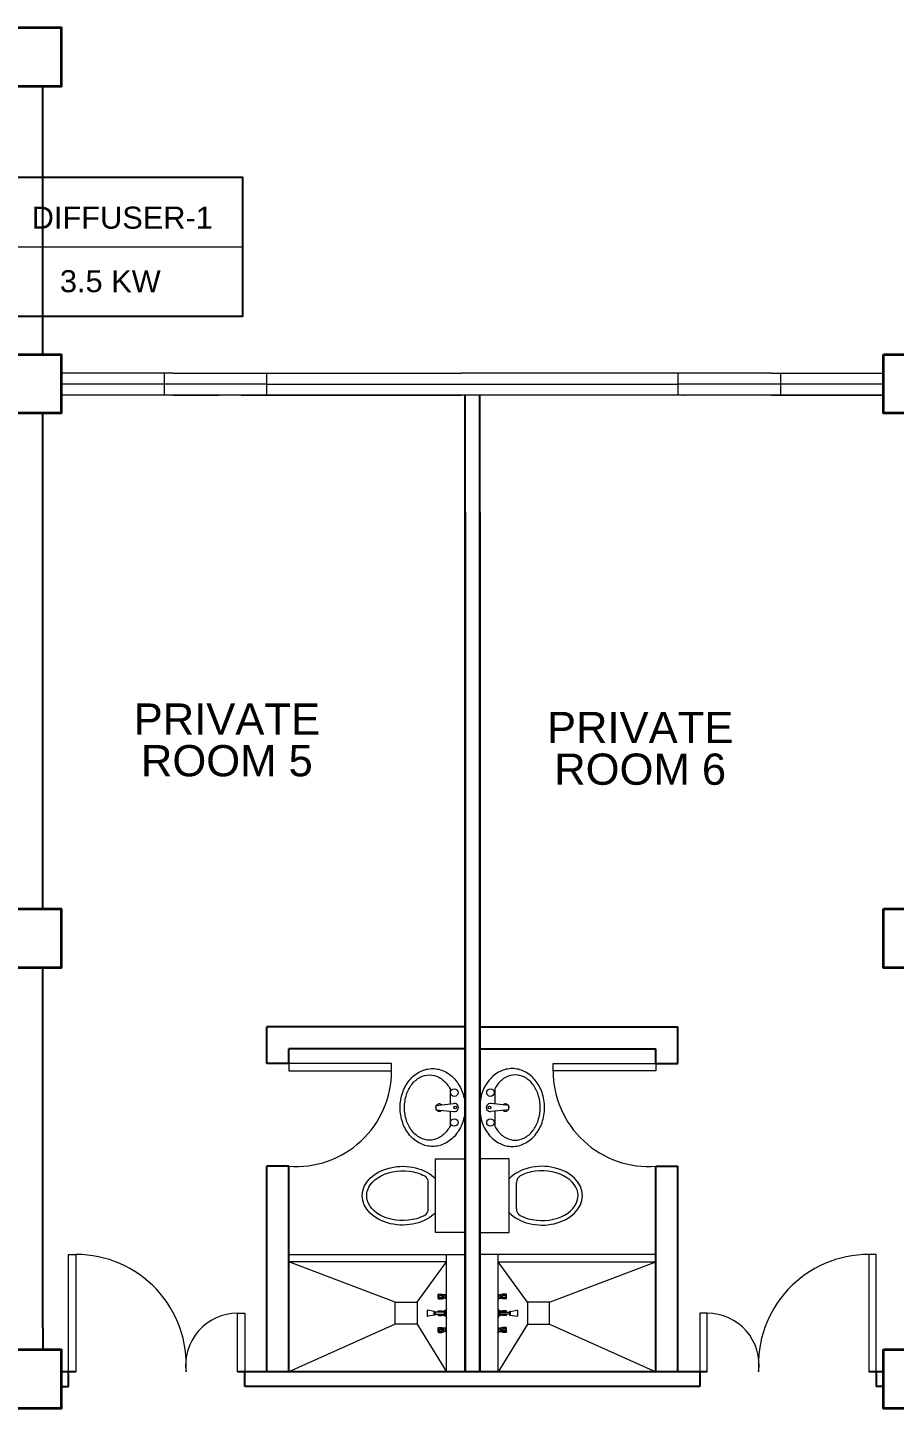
# Model space of a CAD drawing. Header units: millimetres. Extents: x -116 to 421, y 1 to 342.
# Drawn here: x 366.1 to 372.01, y 142.27 to 151.67 of the extents above; entities that cross this region are included whole.
import ezdxf

# ---------------------------------------------------------------- set-up
doc = ezdxf.new("R2010")
doc.units = ezdxf.units.MM
doc.header["$MEASUREMENT"] = 0
doc.layers.add('ahu line', color=7, linetype='Continuous', lineweight=20)
doc.layers.add('label', color=7, linetype='Continuous')
doc.layers.add('Legends', color=7, linetype='Continuous')
doc.styles.add('arial', font='arial.ttf')
doc.styles.get("Standard").update_dxf_attribs({"font": 'arial.ttf'})
doc.styles.add('SWISSLT175', font='swissl.ttf', dxfattribs={"height": 0.175})

msp = doc.modelspace()

# ---------------------------------------------------------------- linework, layer by layer
at = {"color": 8, "linetype": 'ByBlock', "lineweight": 25}
for p, q in [((366.2082, 149.444), (366.2082, 151.2681)), ((369.0832, 142.5169), (369.0832, 149.1669)), ((369.1832, 142.5169), (369.1832, 149.1669)), ((366.2082, 145.669), (366.2082, 149.044)), ((369.0832, 148.3669), (369.0832, 142.5169)), ((369.1832, 148.3669), (369.1832, 142.5169)), ((366.2082, 142.8169), (366.2082, 145.269)), ((366.2082, 142.8169), (366.2082, 142.669)), ((366.4332, 142.5169), (366.3332, 142.5169)), ((366.3832, 142.4169), (366.3832, 142.5169)), ((369.0832, 142.5169), (367.5332, 142.5169)), ((367.5832, 142.4169), (367.5832, 142.5169)), ((369.1832, 142.5169), (369.0832, 142.5169)), ((370.7332, 142.5169), (369.1832, 142.5169)), ((370.6832, 142.5169), (370.6832, 142.4169)), ((371.9332, 142.5169), (371.8332, 142.5169)), ((371.8832, 142.5169), (371.8832, 142.4169)), ((366.3332, 142.4169), (366.3832, 142.4169)), ((370.6832, 142.4169), (367.5832, 142.4169)), ((371.9332, 142.4169), (371.8832, 142.4169))]:
    msp.add_line(p, q, dxfattribs=at)
at = {"color": 8, "linetype": 'ByBlock', "lineweight": 9}
for p, q in [((367.0957, 149.3169), (366.3332, 149.3169)), ((366.3332, 149.3169), (366.3332, 149.3169)), ((367.0332, 149.3169), (367.0332, 149.1669)), ((367.0957, 149.3169), (368.2957, 149.3169)), ((367.7332, 149.1669), (367.7332, 149.3169)), ((368.2957, 149.3169), (369.0582, 149.3169)), ((369.2082, 149.3169), (369.0582, 149.3169)), ((369.9707, 149.3169), (369.2082, 149.3169)), ((371.1707, 149.3169), (369.9707, 149.3169)), ((370.5332, 149.3169), (370.5332, 149.1669)), ((371.1707, 149.3169), (371.9332, 149.3169)), ((371.2332, 149.3169), (371.2332, 149.1669)), ((367.7332, 149.2419), (366.3332, 149.2419)), ((371.9332, 149.1669), (366.3332, 149.1669)), ((367.0957, 149.1669), (367.4082, 149.1669)), ((367.5582, 149.1669), (368.2957, 149.1669)), ((367.7332, 149.2419), (370.5332, 149.2419)), ((368.2957, 149.1669), (369.0582, 149.1669)), ((369.9707, 149.1669), (369.2082, 149.1669)), ((371.1707, 149.1669), (369.9707, 149.1669)), ((371.9332, 149.2419), (370.5332, 149.2419)), ((371.1707, 149.1669), (371.9332, 149.1669)), ((366.2082, 146.6169), (366.2082, 147.6169)), ((366.2082, 145.669), (366.2082, 146.4669)), ((369.0832, 144.9026), (369.0832, 142.9526)), ((368.9582, 142.5169), (368.9582, 143.3169)), ((369.3082, 142.5169), (369.3082, 143.3169)), ((366.3332, 142.5669), (366.3332, 142.5669)), ((368.9582, 142.5169), (367.8832, 142.5169)), ((366.3332, 142.4169), (366.3332, 142.4169)), ((366.3832, 142.4169), (366.3332, 142.4169))]:
    msp.add_line(p, q, dxfattribs=at)
at = {"color": 8, "linetype": 'ByBlock', "lineweight": 25, "ltscale": 0.3}
for p, q in [((367.7332, 144.6169), (367.7332, 144.8669)), ((369.0832, 144.8669), (367.7332, 144.8669)), ((369.1832, 144.8669), (370.5332, 144.8669)), ((370.5332, 144.6169), (370.5332, 144.8669)), ((367.8832, 144.6169), (367.8832, 144.7169)), ((369.0832, 144.7169), (367.8832, 144.7169)), ((369.1832, 144.7169), (370.3832, 144.7169)), ((370.3832, 144.6169), (370.3832, 144.7169)), ((367.8832, 144.6169), (367.7332, 144.6169)), ((370.3832, 144.6169), (370.5332, 144.6169)), ((367.7332, 142.5169), (367.7332, 143.9169)), ((367.8832, 143.9169), (367.7332, 143.9169)), ((367.8832, 142.5169), (367.8832, 143.9169)), ((370.3832, 142.5169), (370.3832, 143.9169)), ((370.3832, 143.9169), (370.5332, 143.9169)), ((370.5332, 142.5169), (370.5332, 143.9169))]:
    msp.add_line(p, q, dxfattribs=at)
at = {"color": 8, "lineweight": 9}
for p, q in [((368.8853, 144.3314), (369.0071, 144.3448)), ((368.8853, 144.3024), (369.0071, 144.2891)), ((369.3811, 144.3314), (369.2592, 144.3448)), ((369.3811, 144.3024), (369.2592, 144.2891)), ((368.8832, 143.9669), (369.0832, 143.9669)), ((368.8832, 143.4669), (368.8832, 143.9669)), ((369.0832, 143.9669), (369.0832, 143.4669)), ((369.3832, 143.9669), (369.1832, 143.9669)), ((369.1832, 143.9669), (369.1832, 143.4669)), ((369.3832, 143.4669), (369.3832, 143.9669)), ((368.8332, 143.6264), (368.8332, 143.8073)), ((369.4332, 143.6264), (369.4332, 143.8073)), ((369.0832, 143.4669), (368.8832, 143.4669)), ((369.1832, 143.4669), (369.3832, 143.4669)), ((368.8995, 143.0436), (368.901, 143.0436)), ((368.8995, 143.0175), (368.8995, 143.0436)), ((368.8995, 143.0175), (368.901, 143.0175)), ((368.901, 143.0436), (368.9029, 143.0472)), ((368.901, 143.0175), (368.901, 143.0436)), ((368.901, 143.0175), (368.9029, 143.0139)), ((368.9029, 143.0472), (368.9248, 143.0472)), ((368.9029, 143.0139), (368.9029, 143.0472)), ((368.9029, 143.0139), (368.9248, 143.0139)), ((368.9116, 143.0366), (368.9237, 143.0366)), ((368.9116, 143.0245), (368.9237, 143.0245)), ((368.9117, 143.0437), (368.9238, 143.0437)), ((368.9117, 143.0175), (368.9238, 143.0175)), ((368.9248, 143.0472), (368.9289, 143.045)), ((368.9248, 143.0438), (368.9248, 143.0365)), ((368.9248, 143.0174), (368.9248, 143.0247)), ((368.9248, 143.0139), (368.9289, 143.0161)), ((368.9307, 143.0446), (368.9366, 143.0446)), ((368.9307, 143.0166), (368.9366, 143.0166)), ((368.9366, 143.0166), (368.9366, 143.0446)), ((368.9366, 143.0446), (368.9389, 143.0438)), ((368.9366, 143.0166), (368.9389, 143.0173)), ((368.9389, 143.0173), (368.9389, 143.0438)), ((368.9506, 143.0419), (368.9389, 143.0419)), ((368.9506, 143.0192), (368.9389, 143.0192)), ((368.9574, 143.0476), (368.9506, 143.0442)), ((368.9506, 143.0169), (368.9506, 143.0442)), ((368.9574, 143.0135), (368.9506, 143.0169)), ((368.9574, 143.0476), (368.9582, 143.0476)), ((368.9574, 143.0135), (368.9574, 143.0476)), ((368.9574, 143.0135), (368.9582, 143.0135)), ((368.9582, 143.0135), (368.9582, 143.0476)), ((369.309, 143.0476), (369.3082, 143.0476)), ((369.3082, 143.0135), (369.3082, 143.0476)), ((369.309, 143.0135), (369.3082, 143.0135)), ((369.309, 143.0476), (369.3158, 143.0442)), ((369.309, 143.0135), (369.309, 143.0476)), ((369.309, 143.0135), (369.3158, 143.0169)), ((369.3158, 143.0169), (369.3158, 143.0442)), ((369.3158, 143.0419), (369.3275, 143.0419)), ((369.3158, 143.0192), (369.3275, 143.0192)), ((369.3298, 143.0446), (369.3275, 143.0438)), ((369.3275, 143.0173), (369.3275, 143.0438)), ((369.3298, 143.0166), (369.3275, 143.0173)), ((369.3357, 143.0446), (369.3298, 143.0446)), ((369.3298, 143.0166), (369.3298, 143.0446)), ((369.3357, 143.0166), (369.3298, 143.0166)), ((369.3415, 143.0472), (369.3375, 143.045)), ((369.3415, 143.0139), (369.3375, 143.0161)), ((369.3635, 143.0472), (369.3415, 143.0472)), ((369.3415, 143.0438), (369.3415, 143.0365)), ((369.3415, 143.0174), (369.3415, 143.0247)), ((369.3635, 143.0139), (369.3415, 143.0139)), ((369.3547, 143.0437), (369.3425, 143.0437)), ((369.3547, 143.0175), (369.3425, 143.0175)), ((369.3548, 143.0366), (369.3426, 143.0366)), ((369.3548, 143.0245), (369.3426, 143.0245)), ((369.3654, 143.0436), (369.3635, 143.0472)), ((369.3635, 143.0139), (369.3635, 143.0472)), ((369.3654, 143.0175), (369.3635, 143.0139)), ((369.3669, 143.0436), (369.3654, 143.0436)), ((369.3654, 143.0175), (369.3654, 143.0436)), ((369.3669, 143.0175), (369.3654, 143.0175)), ((369.3669, 143.0175), (369.3669, 143.0436)), ((368.8263, 142.9363), (368.8263, 142.8976)), ((368.8728, 142.9292), (368.8309, 142.9378)), ((368.8728, 142.9046), (368.8309, 142.8961)), ((368.8728, 142.9046), (368.8728, 142.9292)), ((368.8728, 142.9292), (368.8804, 142.9292)), ((368.8728, 142.9046), (368.8728, 142.9292)), ((368.8804, 142.9046), (368.8728, 142.9046)), ((368.8804, 142.9292), (368.8804, 142.9046)), ((368.9428, 142.9245), (368.8804, 142.9245)), ((368.8804, 142.9094), (368.9428, 142.9094)), ((368.8995, 142.9245), (368.8995, 142.93)), ((368.8995, 142.93), (368.901, 142.93)), ((368.8995, 142.9039), (368.8995, 142.9094)), ((368.8995, 142.9039), (368.901, 142.9039)), ((368.901, 142.93), (368.9029, 142.9336)), ((368.901, 142.9245), (368.901, 142.93)), ((368.901, 142.9039), (368.901, 142.9094)), ((368.901, 142.9039), (368.9029, 142.9003)), ((368.9029, 142.9245), (368.9029, 142.9336)), ((368.9029, 142.9336), (368.9249, 142.9336)), ((368.9029, 142.9003), (368.9029, 142.9094)), ((368.9029, 142.9003), (368.9249, 142.9003)), ((368.9117, 142.93), (368.9239, 142.93)), ((368.9117, 142.9039), (368.9239, 142.9039)), ((368.9249, 142.9336), (368.9289, 142.9314)), ((368.9249, 142.9302), (368.9249, 142.9245)), ((368.9249, 142.9037), (368.9249, 142.9094)), ((368.9249, 142.9003), (368.9289, 142.9025)), ((368.9307, 142.931), (368.9366, 142.931)), ((368.9307, 142.9029), (368.9366, 142.9029)), ((368.9366, 142.9245), (368.9366, 142.931)), ((368.9366, 142.931), (368.9389, 142.9302)), ((368.9366, 142.9029), (368.9366, 142.9094)), ((368.9366, 142.9029), (368.9389, 142.9037)), ((368.9389, 142.9245), (368.9389, 142.9302)), ((368.9428, 142.9283), (368.9389, 142.9283)), ((368.9389, 142.9037), (368.9389, 142.9094)), ((368.9428, 142.9056), (368.9389, 142.9056)), ((368.9428, 142.9343), (368.9428, 142.8995)), ((368.9524, 142.9343), (368.9428, 142.9343)), ((368.9428, 142.9094), (368.9428, 142.9245)), ((368.9428, 142.8995), (368.9524, 142.8995)), ((368.9582, 142.9459), (368.9524, 142.9343)), ((368.9524, 142.9343), (368.9524, 142.8995)), ((368.9524, 142.8995), (368.9524, 142.9343)), ((368.9524, 142.8995), (368.9582, 142.888)), ((368.9582, 142.888), (368.9582, 142.9459)), ((369.3082, 142.9459), (369.314, 142.9343)), ((369.3082, 142.888), (369.3082, 142.9459)), ((369.314, 142.8995), (369.3082, 142.888)), ((369.314, 142.9343), (369.314, 142.8995)), ((369.314, 142.8995), (369.314, 142.9343)), ((369.314, 142.9343), (369.3236, 142.9343)), ((369.3236, 142.8995), (369.314, 142.8995)), ((369.3236, 142.9343), (369.3236, 142.8995)), ((369.3236, 142.9283), (369.3275, 142.9283)), ((369.3236, 142.9245), (369.386, 142.9245)), ((369.3236, 142.9094), (369.3236, 142.9245)), ((369.386, 142.9094), (369.3236, 142.9094)), ((369.3236, 142.9056), (369.3275, 142.9056)), ((369.3298, 142.931), (369.3275, 142.9302)), ((369.3275, 142.9245), (369.3275, 142.9302)), ((369.3275, 142.9037), (369.3275, 142.9094)), ((369.3298, 142.9029), (369.3275, 142.9037)), ((369.3298, 142.9245), (369.3298, 142.931)), ((369.3356, 142.931), (369.3298, 142.931)), ((369.3298, 142.9029), (369.3298, 142.9094)), ((369.3356, 142.9029), (369.3298, 142.9029)), ((369.3415, 142.9336), (369.3374, 142.9314)), ((369.3415, 142.9003), (369.3374, 142.9025)), ((369.3635, 142.9336), (369.3415, 142.9336)), ((369.3415, 142.9302), (369.3415, 142.9245)), ((369.3415, 142.9037), (369.3415, 142.9094)), ((369.3635, 142.9003), (369.3415, 142.9003)), ((369.3547, 142.93), (369.3425, 142.93)), ((369.3547, 142.9039), (369.3425, 142.9039)), ((369.3635, 142.9245), (369.3635, 142.9336)), ((369.3654, 142.93), (369.3635, 142.9336)), ((369.3635, 142.9003), (369.3635, 142.9094)), ((369.3654, 142.9039), (369.3635, 142.9003)), ((369.3654, 142.9245), (369.3654, 142.93)), ((369.3669, 142.93), (369.3654, 142.93)), ((369.3654, 142.9039), (369.3654, 142.9094)), ((369.3669, 142.9039), (369.3654, 142.9039)), ((369.3669, 142.9245), (369.3669, 142.93)), ((369.3669, 142.9039), (369.3669, 142.9094)), ((369.3936, 142.9292), (369.386, 142.9292)), ((369.386, 142.9292), (369.386, 142.9046)), ((369.386, 142.9046), (369.3936, 142.9046)), ((369.3936, 142.9292), (369.4355, 142.9378)), ((369.3936, 142.9046), (369.3936, 142.9292)), ((369.3936, 142.9046), (369.3936, 142.9292)), ((369.3936, 142.9046), (369.4355, 142.8961)), ((369.4401, 142.9363), (369.44, 142.8976)), ((368.8995, 142.7902), (368.8995, 142.8164)), ((368.8995, 142.8164), (368.901, 142.8164)), ((368.8995, 142.7902), (368.901, 142.7902)), ((368.901, 142.8164), (368.9029, 142.82)), ((368.901, 142.7902), (368.901, 142.8164)), ((368.901, 142.7902), (368.9029, 142.7866)), ((368.9029, 142.7866), (368.9029, 142.82)), ((368.9029, 142.82), (368.9249, 142.82)), ((368.9029, 142.7866), (368.9249, 142.7866)), ((368.9116, 142.8094), (368.9238, 142.8094)), ((368.9116, 142.7972), (368.9238, 142.7972)), ((368.9117, 142.8164), (368.9239, 142.8164)), ((368.9117, 142.7902), (368.9239, 142.7902)), ((368.9249, 142.82), (368.929, 142.8178)), ((368.9249, 142.8165), (368.9249, 142.8092)), ((368.9249, 142.7901), (368.9249, 142.7974)), ((368.9249, 142.7866), (368.929, 142.7888)), ((368.9307, 142.8173), (368.9366, 142.8173)), ((368.9308, 142.7893), (368.9366, 142.7893)), ((368.9366, 142.8173), (368.9389, 142.8166)), ((368.9366, 142.7893), (368.9366, 142.8173)), ((368.9366, 142.7893), (368.9389, 142.79)), ((368.9389, 142.79), (368.9389, 142.8166)), ((368.9506, 142.8147), (368.9389, 142.8147)), ((368.9506, 142.7919), (368.9389, 142.7919)), ((368.9574, 142.8203), (368.9506, 142.8169)), ((368.9506, 142.7897), (368.9506, 142.8169)), ((368.9574, 142.7863), (368.9506, 142.7897)), ((368.9574, 142.7863), (368.9574, 142.8203)), ((368.9574, 142.8203), (368.9582, 142.8203)), ((368.9574, 142.7863), (368.9582, 142.7863)), ((368.9582, 142.7863), (368.9582, 142.8203)), ((369.3082, 142.7863), (369.3082, 142.8203)), ((369.3089, 142.8203), (369.3082, 142.8203)), ((369.3089, 142.7863), (369.3082, 142.7863)), ((369.3089, 142.7863), (369.3089, 142.8203)), ((369.3089, 142.8203), (369.3158, 142.8169)), ((369.3089, 142.7863), (369.3158, 142.7897)), ((369.3157, 142.8147), (369.3275, 142.8147)), ((369.3157, 142.7919), (369.3275, 142.7919)), ((369.3158, 142.7897), (369.3158, 142.8169)), ((369.3298, 142.8173), (369.3275, 142.8166)), ((369.3275, 142.79), (369.3275, 142.8166)), ((369.3298, 142.7893), (369.3275, 142.79)), ((369.3298, 142.7893), (369.3298, 142.8173)), ((369.3356, 142.8173), (369.3298, 142.8173)), ((369.3356, 142.7893), (369.3298, 142.7893)), ((369.3415, 142.82), (369.3374, 142.8178)), ((369.3415, 142.7866), (369.3374, 142.7888)), ((369.3635, 142.82), (369.3415, 142.82)), ((369.3415, 142.8165), (369.3415, 142.8092)), ((369.3415, 142.7901), (369.3415, 142.7974)), ((369.3635, 142.7866), (369.3415, 142.7866)), ((369.3547, 142.8164), (369.3425, 142.8164)), ((369.3547, 142.7902), (369.3425, 142.7902)), ((369.3548, 142.8094), (369.3426, 142.8094)), ((369.3548, 142.7972), (369.3426, 142.7972)), ((369.3635, 142.7866), (369.3635, 142.82)), ((369.3654, 142.8164), (369.3635, 142.82)), ((369.3654, 142.7902), (369.3635, 142.7866)), ((369.3654, 142.7902), (369.3654, 142.8164)), ((369.3669, 142.8164), (369.3654, 142.8164)), ((369.3669, 142.7902), (369.3654, 142.7902)), ((369.3669, 142.7902), (369.3669, 142.8164))]:
    msp.add_line(p, q, dxfattribs=at)
at = {"color": 8, "linetype": 'ByBlock', "lineweight": 9, "ltscale": 0.3}
for p, q in [((368.6082, 142.9919), (367.8832, 143.2669)), ((368.7582, 142.9919), (368.9582, 143.2669)), ((369.5082, 142.9919), (369.3082, 143.2669)), ((369.6582, 142.9919), (370.3832, 143.2669)), ((368.6082, 142.8419), (367.8832, 142.5169)), ((368.7582, 142.8419), (368.9582, 142.5169)), ((369.5082, 142.8419), (369.3082, 142.5169)), ((369.6582, 142.8419), (370.3832, 142.5169))]:
    msp.add_line(p, q, dxfattribs=at)
at = {"color": 8, "linetype": 'ByBlock', "lineweight": 35}
for points in [[(365.9332, 151.6681), (366.3332, 151.6681), (366.3332, 151.2681), (365.9332, 151.2681)], [(365.9332, 149.444), (366.3332, 149.444), (366.3332, 149.044), (365.9332, 149.044)], [(371.9332, 149.444), (372.3332, 149.444), (372.3332, 149.044), (371.9332, 149.044)], [(365.9332, 145.669), (366.3332, 145.669), (366.3332, 145.269), (365.9332, 145.269)], [(371.9332, 145.669), (372.3332, 145.669), (372.3332, 145.269), (371.9332, 145.269)], [(365.9332, 142.669), (366.3332, 142.669), (366.3332, 142.269), (365.9332, 142.269)], [(371.9332, 142.669), (372.3332, 142.669), (372.3332, 142.269), (371.9332, 142.269)]]:
    msp.add_lwpolyline(points, close=True, dxfattribs=at)
at = {"color": 8, "lineweight": 13, "ltscale": 0.03}
for points in [[(367.8832, 144.6169), (367.8832, 144.5669), (368.5832, 144.5669), (368.5832, 144.6169)], [(370.3832, 144.6169), (370.3832, 144.5669), (369.6832, 144.5669), (369.6832, 144.6169)], [(366.4332, 142.5169), (366.3832, 142.5169), (366.3832, 143.3169), (366.4332, 143.3169)], [(371.8332, 142.5169), (371.8832, 142.5169), (371.8832, 143.3169), (371.8332, 143.3169)], [(367.5832, 142.5169), (367.5332, 142.5169), (367.5332, 142.9169), (367.5832, 142.9169)], [(370.6832, 142.5169), (370.7332, 142.5169), (370.7332, 142.9169), (370.6832, 142.9169)]]:
    msp.add_lwpolyline(points, close=True, dxfattribs=at)
at = {"color": 8, "lineweight": 9}
for points in [[(368.8622, 144.0519, -0.11576), (368.7797, 144.0713, -0.104047), (368.7059, 144.1296, -0.090875), (368.6586, 144.2135, -0.083344), (368.6412, 144.3169, -0.083344), (368.6586, 144.4204, -0.090875), (368.7059, 144.5043, -0.104047), (368.7797, 144.5626, -0.11576), (368.8622, 144.5819, -0.11576), (368.9447, 144.5626, -0.104047), (369.0185, 144.5043, -0.090875), (369.0658, 144.4204, -0.083344), (369.0832, 144.3169, -0.083344), (369.0658, 144.2135, -0.090875), (369.0185, 144.1296, -0.104047), (368.9447, 144.0713, -0.11576)], [(369.4042, 144.0519, 0.11576), (369.4867, 144.0713, 0.104047), (369.5605, 144.1296, 0.090875), (369.6078, 144.2135, 0.083344), (369.6252, 144.3169, 0.083344), (369.6078, 144.4204, 0.090875), (369.5605, 144.5043, 0.104047), (369.4867, 144.5626, 0.11576), (369.4042, 144.5819, 0.11576), (369.3217, 144.5626, 0.104047), (369.2479, 144.5043, 0.090875), (369.2006, 144.4204, 0.083344), (369.1832, 144.3169, 0.083344), (369.2006, 144.2135, 0.090875), (369.2479, 144.1296, 0.104047), (369.3217, 144.0713, 0.11576)]]:
    msp.add_lwpolyline(points, format="xyb", close=True, dxfattribs=at)
for points in [[(368.8412, 144.0944, -0.124838), (368.7786, 144.1103, -0.105788), (368.721, 144.1596, -0.086697), (368.6847, 144.2294, -0.076776), (368.6712, 144.3169, -0.076776), (368.6847, 144.4045, -0.086697), (368.721, 144.4743, -0.105788), (368.7786, 144.5236, -0.124838), (368.8412, 144.5394, -0.124838), (368.9038, 144.5236, -0.105788), (368.9614, 144.4743, -0.040067), (368.9812, 144.4436), (368.9812, 144.3413, -0.040067)], [(369.4252, 144.0944, 0.124838), (369.4878, 144.1103, 0.105788), (369.5454, 144.1596, 0.086697), (369.5817, 144.2294, 0.076776), (369.5952, 144.3169, 0.076776), (369.5817, 144.4045, 0.086697), (369.5454, 144.4743, 0.105788), (369.4878, 144.5236, 0.124838), (369.4252, 144.5394, 0.124838), (369.3626, 144.5236, 0.105788), (369.305, 144.4743, 0.040067), (369.2852, 144.4436), (369.2852, 144.3413, 0.040067)], [(368.9812, 144.2926), (368.9812, 144.1903, -0.040067), (368.9614, 144.1596, -0.105788), (368.9038, 144.1103, -0.124838), (368.8412, 144.0944, -0.124838)], [(369.2852, 144.2926), (369.2852, 144.1903, 0.040067), (369.305, 144.1596, 0.105788), (369.3626, 144.1103, 0.124838), (369.4252, 144.0944, 0.124838)]]:
    msp.add_lwpolyline(points, format="xyb", dxfattribs=at)
at = {"color": 8, "linetype": 'ByBlock', "lineweight": 9, "ltscale": 0.3}
for points in [[(368.9582, 143.2669), (367.8832, 143.2669), (367.8832, 143.3169), (369.0832, 143.3169), (369.0832, 143.3169)], [(369.3082, 143.2669), (370.3832, 143.2669), (370.3832, 143.3169), (369.1832, 143.3169), (369.1832, 143.3169)]]:
    msp.add_lwpolyline(points, dxfattribs=at)
at = {"color": 8, "linetype": 'ByBlock', "lineweight": 9, "ltscale": 0.03}
for points in [[(368.7582, 142.9919), (368.7582, 142.8419), (368.6082, 142.8419), (368.6082, 142.9919)], [(369.5082, 142.9919), (369.5082, 142.8419), (369.6582, 142.8419), (369.6582, 142.9919)]]:
    msp.add_lwpolyline(points, close=True, dxfattribs=at)
at = {"color": 8, "lineweight": 9}
for centre, radius in [((369.0102, 144.4185), 0.0255), ((369.2562, 144.4185), 0.0255), ((369.0167, 144.3169), 0.0095), ((369.2497, 144.3169), 0.0095), ((369.0102, 144.2153), 0.0255), ((369.2562, 144.2153), 0.0255)]:
    msp.add_circle(centre, radius, dxfattribs=at)
at = {"color": 8, "lineweight": 13, "ltscale": 0.03}
for centre, radius, start, end in [((367.9314, 144.5669), 0.6518, 265.75781, 0), ((370.335, 144.5669), 0.6518, 180, 274.24219), ((366.4332, 142.5654), 0.7516, 356.30478, 90), ((371.8332, 142.5654), 0.7516, 90, 183.69522), ((367.5332, 142.5638), 0.3531, 90, 187.62815), ((370.7332, 142.5638), 0.3531, 352.37185, 90)]:
    msp.add_arc(centre, radius, start, end, dxfattribs=at)
at = {"color": 8, "lineweight": 9}
for centre, radius, start, end in [((368.9082, 144.3169), 0.025, 161.37929, 198.62071), ((368.979, 144.3169), 0.0948, 171.20259, 188.79741), ((368.9082, 144.3169), 0.025, 48.79782, 143.69319), ((368.9082, 144.3169), 0.025, 216.30681, 311.20218), ((369.0102, 144.3169), 0.028, 263.75449, 96.24551), ((369.2562, 144.3169), 0.028, 83.75449, 276.24551), ((369.3582, 144.3169), 0.025, 36.30681, 131.20218), ((369.3582, 144.3169), 0.025, 228.79782, 323.69319), ((369.2874, 144.3169), 0.0948, 351.20259, 8.79741), ((369.3582, 144.3169), 0.025, 341.37929, 18.62071), ((368.7832, 143.8073), 0.05, 0, 61.99164), ((369.4832, 143.8073), 0.05, 118.00836, 180), ((368.7832, 143.6264), 0.05, 298.15006, 0), ((369.4832, 143.6264), 0.05, 180, 241.84994)]:
    msp.add_arc(centre, radius, start, end, dxfattribs=at)
at = {"color": 8, "lineweight": 9, "extrusion": (0, 0, -1)}
msp.add_ellipse((368.6582, 143.7169), major_axis=(0.275, 0), ratio=0.727273, start_param=0.612555, end_param=5.670631, dxfattribs=at)
at = {"color": 8, "lineweight": 9}
for centre, major_axis, ratio, start_param, end_param in [((369.6082, 143.7169), (-0.275, 0), 0.727273, 0.612555, 5.670631), ((369.3357, 143.0484), (-0.00268, 0.00268), 1, 2.356082, 2.850023), ((369.3357, 143.0128), (-0.00268, 0.00268), 1, -1.279452, -0.785511), ((369.3405, 143.0306), (-0.00268, 0.00268), 1, 0.203142, 1.36743), ((369.3478, 143.0258), (-0.00887, 0.00887), 1, -0.157871, 0.203142), ((369.3478, 143.0354), (0.00887, 0.00887), 1, 2.938226, 3.299239), ((369.3486, 143.0588), (-0.0118, 0.0118), 1, 1.703115, 1.83534), ((369.3486, 143.0023), (-0.0118, 0.0118), 1, -0.264769, -0.132543), ((369.3425, 143.0474), (-0.00268, 0.00268), 1, 1.728443, 2.356082), ((369.3425, 143.0137), (0.00268, 0.00268), 1, 0.785286, 1.412925), ((369.3426, 143.0328), (0.00268, 0.00268), 1, 0.785286, 1.412925), ((369.3426, 143.0283), (0.00268, 0.00268), 1, 3.299239, 3.926878), ((369.3539, 143.0563), (-0.00896, 0.00896), 1, 2.418785, 3.129871), ((369.3539, 143.0048), (-0.00896, 0.00896), 1, -1.559299, -0.848214), ((369.354, 143.0262), (0.00738, 0.00738), 1, 6.21008, 6.994878), ((369.354, 143.0349), (0.00738, 0.00738), 1, 4.000472, 4.78527), ((369.359, 143.0306), (-0.00268, 0.00268), 1, 3.214474, 4.639283), ((368.8295, 142.8996), (0.00268, 0.00268), 1, 2.92514, 4.295202), ((369.3356, 142.9347), (0.00268, 0.00268), 1, 3.926878, 4.42082), ((369.3356, 142.8991), (-0.00268, 0.00268), 1, -1.279452, -0.785511), ((369.3486, 142.9452), (0.0118, 0.0118), 1, 3.273911, 3.406137), ((369.3486, 142.8887), (0.0118, 0.0118), 1, 1.306028, 1.438253), ((369.3425, 142.9338), (0.00268, 0.00268), 1, 3.299239, 3.926878), ((369.3425, 142.9001), (-0.00268, 0.00268), 1, -0.785511, -0.157871), ((369.3539, 142.9427), (-0.00896, 0.00896), 1, 2.418785, 3.129871), ((369.3539, 142.8912), (0.00896, 0.00896), 1, 0.011497, 0.722582), ((369.4369, 142.9343), (0.00268, 0.00268), 1, 6.066508, 7.43657), ((369.3356, 142.8211), (0.00268, 0.00268), 1, 3.926878, 4.42082), ((369.3356, 142.7855), (0.00268, 0.00268), 1, 0.291344, 0.785286), ((369.3404, 142.8033), (-0.00268, 0.00268), 1, 0.203142, 1.36743), ((369.3478, 142.7985), (0.00887, 0.00887), 1, 1.412925, 1.773938), ((369.3478, 142.8081), (-0.00887, 0.00887), 1, 1.36743, 1.728443), ((369.3486, 142.8316), (-0.0118, 0.0118), 1, 1.703115, 1.83534), ((369.3486, 142.775), (-0.0118, 0.0118), 1, -0.264769, -0.132543), ((369.3425, 142.8202), (0.00268, 0.00268), 1, 3.299239, 3.926878), ((369.3425, 142.7864), (-0.00268, 0.00268), 1, -0.785511, -0.157871), ((369.3426, 142.8056), (0.00268, 0.00268), 1, 0.785286, 1.412925), ((369.3426, 142.801), (0.00268, 0.00268), 1, 3.299239, 3.926878), ((369.3539, 142.829), (0.00896, 0.00896), 1, 3.989582, 4.700667), ((369.3539, 142.7776), (-0.00896, 0.00896), 1, -1.559299, -0.848214), ((369.354, 142.799), (-0.00738, 0.00738), 1, 4.639283, 5.424081), ((369.354, 142.8076), (0.00738, 0.00738), 1, 4.000472, 4.78527), ((369.359, 142.8033), (0.00268, 0.00268), 1, 4.78527, 6.21008)]:
    msp.add_ellipse(centre, major_axis=major_axis, ratio=ratio, start_param=start_param, end_param=end_param, dxfattribs=at)
at = {"color": 8, "lineweight": 9, "extrusion": (-2.88216e-41, 4.99074e-41, -1)}
for centre, major_axis, start_param, end_param in [((368.9073, 143.0306), (-0.00268, 0.00268), 4.78527, 6.21008), ((368.9125, 143.0563), (0.00896, 0.00896), 2.418785, 3.129871), ((368.9125, 143.0048), (-0.00896, 0.00896), 0.011497, 0.722582), ((368.9124, 143.0262), (0.00738, 0.00738), 4.639283, 5.424081), ((368.9124, 143.0349), (-0.00738, 0.00738), 4.000472, 4.78527), ((368.9237, 143.0328), (-0.00268, 0.00268), 0.785286, 1.412925), ((368.9237, 143.0283), (-0.00268, 0.00268), 3.299239, 3.926878), ((368.9238, 143.0474), (0.00268, 0.00268), 1.728443, 2.356082), ((368.9238, 143.0137), (0.00268, 0.00268), -0.785511, -0.157871), ((368.9186, 143.0258), (0.00887, 0.00887), -0.157871, 0.203142), ((368.9186, 143.0354), (0.00887, 0.00887), 1.36743, 1.728443), ((368.9178, 143.0588), (-0.0118, 0.0118), 3.273911, 3.406137), ((368.9178, 143.0023), (-0.0118, 0.0118), 1.306028, 1.438253), ((368.9307, 143.0484), (0.00268, 0.00268), 2.356082, 2.850023), ((368.9307, 143.0128), (0.00268, 0.00268), -1.279452, -0.785511), ((368.9259, 143.0306), (-0.00268, 0.00268), 1.773938, 2.938226), ((368.8295, 142.9343), (0.00268, 0.00268), 4.495711, 5.865773), ((368.9125, 142.9427), (-0.00896, 0.00896), 3.989582, 4.700667), ((368.9125, 142.8912), (-0.00896, 0.00896), 0.011497, 0.722582), ((368.9239, 142.9338), (-0.00268, 0.00268), 3.299239, 3.926878), ((368.9239, 142.9001), (-0.00268, 0.00268), 0.785286, 1.412925), ((368.9178, 142.9452), (0.0118, 0.0118), 1.703115, 1.83534), ((368.9178, 142.8887), (0.0118, 0.0118), -0.264769, -0.132543), ((368.9307, 142.9347), (-0.00268, 0.00268), 3.926878, 4.42082), ((368.9307, 142.8991), (-0.00268, 0.00268), 0.291344, 0.785286), ((368.9074, 142.8033), (-0.00268, 0.00268), 4.78527, 6.21008), ((368.9125, 142.829), (0.00896, 0.00896), 2.418785, 3.129871), ((368.9125, 142.7776), (-0.00896, 0.00896), 0.011497, 0.722582), ((368.9124, 142.799), (0.00738, 0.00738), 4.639283, 5.424081), ((368.9124, 142.8076), (-0.00738, 0.00738), 4.000472, 4.78527), ((368.9238, 142.8056), (-0.00268, 0.00268), 0.785286, 1.412925), ((368.9238, 142.801), (-0.00268, 0.00268), 3.299239, 3.926878), ((368.9239, 142.8202), (0.00268, 0.00268), 1.728443, 2.356082), ((368.9239, 142.7864), (0.00268, 0.00268), -0.785511, -0.157871), ((368.9186, 142.7985), (0.00887, 0.00887), -0.157871, 0.203142), ((368.9186, 142.8081), (0.00887, 0.00887), 1.36743, 1.728443), ((368.9178, 142.8316), (-0.0118, 0.0118), 3.273911, 3.406137), ((368.9178, 142.775), (0.0118, 0.0118), -0.264769, -0.132543), ((368.9307, 142.8211), (0.00268, 0.00268), 2.356082, 2.850023), ((368.9308, 142.7855), (0.00268, 0.00268), -1.279452, -0.785511), ((368.9259, 142.8033), (-0.00268, 0.00268), 1.773938, 2.938226)]:
    msp.add_ellipse(centre, major_axis=major_axis, ratio=1, start_param=start_param, end_param=end_param, dxfattribs=at)
at = {"color": 8, "lineweight": 9, "extrusion": (2.88216e-41, 4.99074e-41, -1)}
msp.add_ellipse((369.4369, 142.8996), major_axis=(-0.00268, 0.00268), ratio=1, start_param=2.92514, end_param=4.295202, dxfattribs=at)
at = {"color": 8, "lineweight": 9}
for points in [[(368.8068, 143.5823), (368.7904, 143.5735), (368.7723, 143.5661), (368.6812, 143.5392), (368.5939, 143.5443), (368.4623, 143.6021), (368.421, 143.6521), (368.4076, 143.7503), (368.4335, 143.8024), (368.5447, 143.8765), (368.6284, 143.8943), (368.7422, 143.8787), (368.7771, 143.8672), (368.8067, 143.8515)], [(369.4596, 143.5823), (369.476, 143.5735), (369.4941, 143.5661), (369.5852, 143.5392), (369.6724, 143.5443), (369.804, 143.6021), (369.8454, 143.6521), (369.8588, 143.7503), (369.8329, 143.8024), (369.7217, 143.8765), (369.638, 143.8943), (369.5242, 143.8787), (369.4893, 143.8672), (369.4597, 143.8515)]]:
    msp.add_open_spline(points, degree=3, knots=[0.937253, 0.937253, 0.937253, 0.937253, 1.185372, 1.185372, 2.113864, 2.113864, 3.042356, 3.042356, 3.970847, 3.970847, 4.899339, 4.899339, 5.346062, 5.346062, 5.346062, 5.346062], dxfattribs=at)
at = {"color": 8, "linetype": 'ByBlock', "lineweight": 9}
for p in [(367.6957, 149.1669), (370.5707, 149.1669)]:
    msp.add_point(p, dxfattribs=at)
at = {"layer": 'ahu line'}
msp.add_line((365.8744, 150.1756), (367.5665, 150.1756), dxfattribs=at)
at = {"layer": 'Legends'}
msp.add_lwpolyline([(365.8744, 150.6502), (367.5665, 150.6502), (367.5665, 149.7011), (365.8744, 149.7011)], close=True, dxfattribs=at)

# ---------------------------------------------------------------- texts
at = {"layer": 'ahu line', "insert": (366.1316, 150.4495), "char_height": 0.15, "attachment_point": 1, "style": 'arial'}
msp.add_mtext_dynamic_manual_height_columns('DIFFUSER-1', width=1.026127, gutter_width=1, heights=[0], dxfattribs=at)
at = {"layer": 'ahu line', "insert": (366.3235, 150.017), "char_height": 0.15, "attachment_point": 1}
msp.add_mtext_dynamic_manual_height_columns('3.5 KW', width=1.148797, gutter_width=1, heights=[0], dxfattribs=at)
at = {"layer": 'label', "color": 8, "linetype": 'ByBlock', "lineweight": 9, "ltscale": 0.4, "char_height": 0.2125, "attachment_point": 5, "line_spacing_factor": 0.8, "style": 'SWISSLT175'}
for s, insert in [('PRIVATE ^JROOM 5', (367.4609, 146.8182)), ('PRIVATE ^JROOM 6', (370.2763, 146.7605))]:
    msp.add_mtext(s, dxfattribs=dict(at, insert=insert))

doc.saveas('drawing.dxf')
